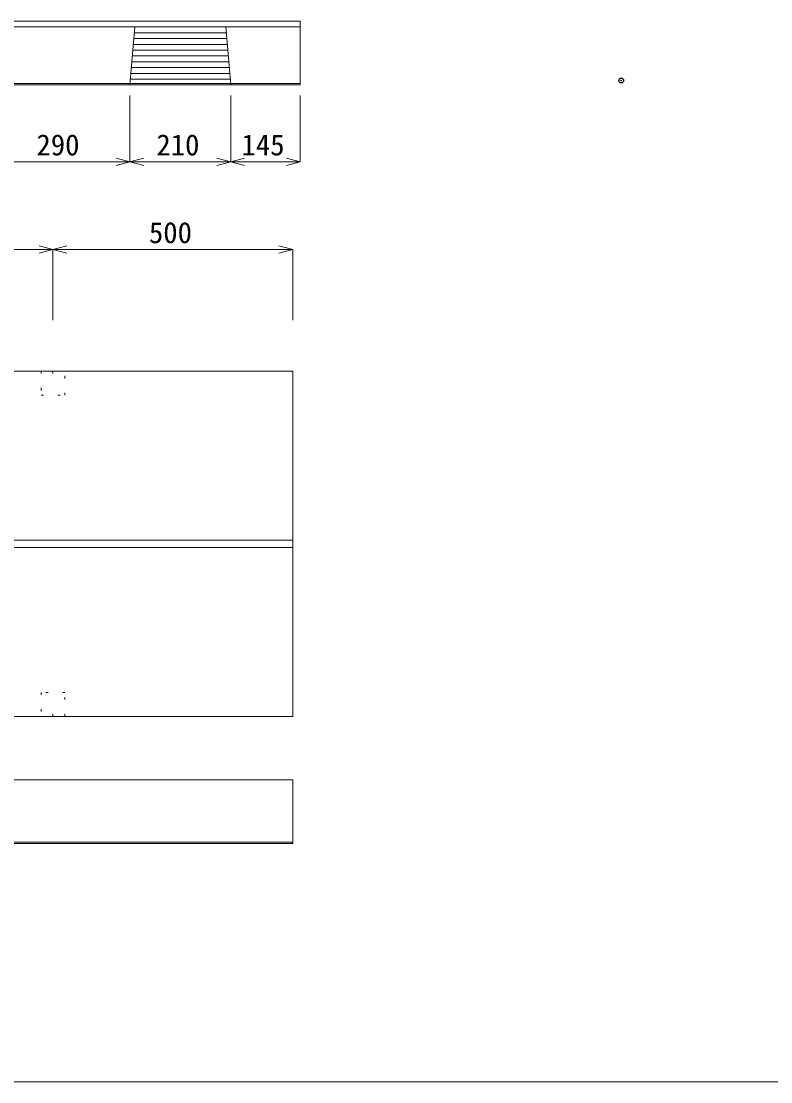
# Model space of a CAD drawing. Units: millimetres, scale not verified. Extents: x 234 to 5784, y 107 to 4112.
# Drawn here: x 2187 to 3749, y 107 to 2319 of the extents above; entities that cross this region are included whole.
import ezdxf
from ezdxf.enums import TextEntityAlignment as Align

# ---------------------------------------------------------------- set-up
doc = ezdxf.new("R2010")
doc.units = ezdxf.units.MM
doc.header["$LTSCALE"] = 20
doc.header["$PDMODE"] = 32
doc.header["$PDSIZE"] = 10
doc.linetypes.add('DOTTED', pattern=[1.75, 0.25, -1.5])
doc.layers.add('0-1', color=7, linetype='Continuous', lineweight=18)
doc.layers.add('0-f', color=7, linetype='Continuous', lineweight=18)
doc.layers.add('0-2', color=7, linetype='Continuous')
doc.styles.add('ＭＳ ゴシック', font='')
doc.styles.get('ＭＳ ゴシック').set_extended_font_data('MS Gothic')

msp = doc.modelspace()

# ---------------------------------------------------------------- linework, layer by layer
at = {"layer": '0-1'}
for p, q in [((768.34, 2319.45), (2768.34, 2319.45)), ((768.34, 2319.45), (2768.34, 2319.45)), ((768.34, 2307.45), (2768.34, 2307.45)), ((2423.34, 2307.45), (2413.34, 2186.45)), ((2613.34, 2307.45), (2623.34, 2186.45)), ((2768.34, 2319.45), (2768.34, 2186.45)), ((2768.34, 2319.45), (2768.34, 2186.45)), ((2421.34, 2283.25), (2615.34, 2283.25)), ((2422.34, 2295.35), (2614.34, 2295.35)), ((2419.34, 2259.05), (2617.34, 2259.05)), ((2420.34, 2271.15), (2616.34, 2271.15)), ((2417.34, 2234.85), (2619.34, 2234.85)), ((2418.34, 2246.95), (2618.34, 2246.95)), ((2416.34, 2222.75), (2620.34, 2222.75)), ((2414.34, 2198.55), (2622.34, 2198.55)), ((2415.34, 2210.65), (2621.34, 2210.65)), ((768.34, 2189.45), (2768.34, 2189.45)), ((768.34, 2189.45), (2768.34, 2189.45)), ((768.34, 2186.45), (2768.34, 2186.45)), ((768.34, 2186.45), (2768.34, 2186.45)), ((2413.34, 2026.35), (2413.34, 2164.76)), ((2623.34, 2026.35), (2623.34, 2164.76)), ((2768.34, 2026.35), (2768.34, 2164.76)), ((2123.34, 2026.35), (2413.34, 2026.35)), ((2413.34, 2026.35), (2384.36, 2034.11)), ((2413.34, 2026.35), (2384.36, 2018.58)), ((2413.34, 2026.35), (2442.31, 2034.11)), ((2413.34, 2026.35), (2623.34, 2026.35)), ((2413.34, 2026.35), (2442.31, 2018.58)), ((2623.34, 2026.35), (2594.36, 2034.11)), ((2623.34, 2026.35), (2594.36, 2018.58)), ((2623.34, 2026.35), (2652.31, 2034.11)), ((2623.34, 2026.35), (2768.34, 2026.35)), ((2623.34, 2026.35), (2652.31, 2018.58)), ((2768.34, 2026.35), (2739.36, 2034.11)), ((2768.34, 2026.35), (2739.36, 2018.58)), ((1252.82, 1843.38), (2252.82, 1843.38)), ((2252.82, 1843.38), (2223.84, 1851.15)), ((2252.82, 1843.38), (2223.84, 1835.62)), ((2252.82, 1843.38), (2281.8, 1851.15)), ((2252.82, 1843.38), (2252.82, 1695.69)), ((2252.82, 1843.38), (2752.82, 1843.38)), ((2252.82, 1843.38), (2281.8, 1835.62)), ((2752.82, 1843.38), (2723.84, 1851.15)), ((2752.82, 1843.38), (2723.84, 1835.62)), ((2752.82, 1843.38), (2752.82, 1695.69)), ((2752.82, 1589.52), (752.82, 1589.52)), ((2752.82, 869.52), (2752.82, 1589.52)), ((2752.82, 1237.02), (2065.32, 1237.02)), ((2752.82, 1222.02), (2065.32, 1222.02)), ((752.82, 869.52), (2422.79, 869.52)), ((2422.79, 869.52), (2752.82, 869.52)), ((752.82, 737.36), (2752.82, 737.36)), ((2752.82, 737.36), (2752.82, 604.36)), ((752.82, 607.36), (2752.82, 607.36)), ((752.82, 604.36), (2752.82, 604.36))]:
    msp.add_line(p, q, dxfattribs=at)
at = {"layer": '0-1', "linetype": 'DOTTED'}
for p, q in [((2277.82, 1589.52), (2227.82, 1589.52)), ((2227.82, 1589.52), (2227.82, 1539.52)), ((2252.82, 1589.52), (2252.82, 1577.79)), ((2277.82, 1539.52), (2277.82, 1589.52)), ((2227.82, 1539.52), (2277.82, 1539.52)), ((2277.82, 919.52), (2227.82, 919.52)), ((2227.82, 919.52), (2227.82, 869.52)), ((2277.82, 869.52), (2277.82, 919.52)), ((2227.82, 869.52), (2277.82, 869.52)), ((2252.82, 869.52), (2252.82, 881.26))]:
    msp.add_line(p, q, dxfattribs=at)
at = {"layer": '0-2'}
msp.add_point((3437.53, 2195.73), dxfattribs=at)
at = {"layer": '0-f'}
msp.add_line((233.7, 107.38), (5783.7, 107.38), dxfattribs=at)

# ---------------------------------------------------------------- texts
at = {"layer": '0-1', "style": 'ＭＳ ゴシック'}
for s, p in [('290', (2218.34, 2026.35)), ('210', (2468.34, 2026.35)), ('145', (2645.84, 2026.35)), ('500', (2452.82, 1843.38))]:
    msp.add_text(s, height=43.99, dxfattribs=at).set_placement(p, align=Align.BOTTOM_LEFT)

doc.saveas('drawing.dxf')
